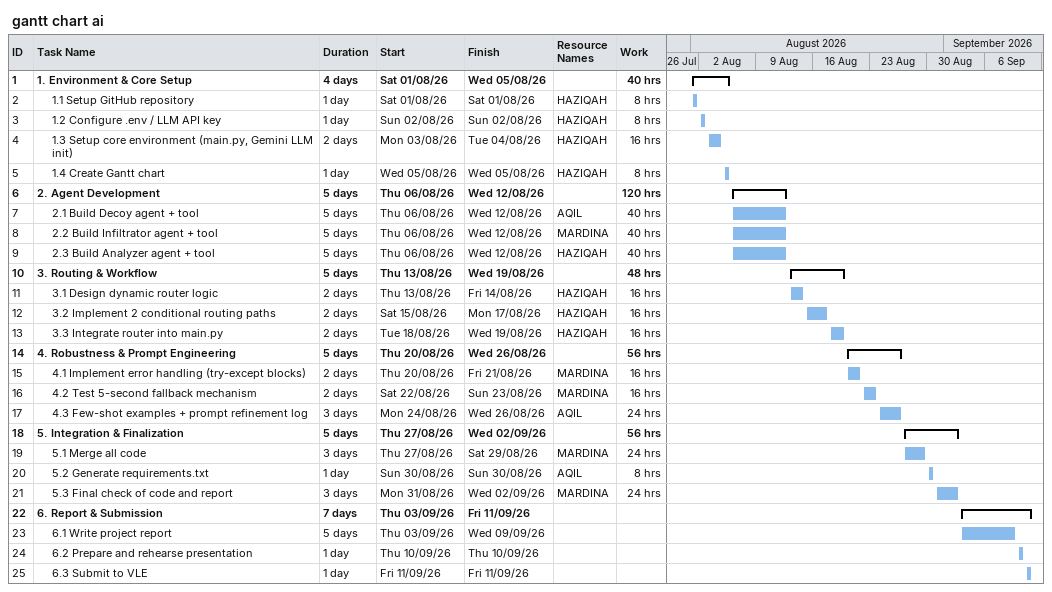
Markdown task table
gantt chart ai

| ID | Level | Task | Duration | Start | Finish | Resources | Work (h) |
|---|---|---|---|---|---|---|---|
| 1 | 1 | **1. Environment & Core Setup** | 4d | 2026-08-01 | 2026-08-05 |  | 40 |
| 2 | 2 | 1.1 Setup GitHub repository | 1d | 2026-08-01 | 2026-08-01 | HAZIQAH | 8 |
| 3 | 2 | 1.2 Configure .env / LLM API key | 1d | 2026-08-02 | 2026-08-02 | HAZIQAH | 8 |
| 4 | 2 | 1.3 Setup core environment (main.py, Gemini LLM init) | 2d | 2026-08-03 | 2026-08-04 | HAZIQAH | 16 |
| 5 | 2 | 1.4 Create Gantt chart | 1d | 2026-08-05 | 2026-08-05 | HAZIQAH | 8 |
| 6 | 1 | **2. Agent Development** | 5d | 2026-08-06 | 2026-08-12 |  | 120 |
| 7 | 2 | 2.1 Build Decoy agent + tool | 5d | 2026-08-06 | 2026-08-12 | AQIL | 40 |
| 8 | 2 | 2.2 Build Infiltrator agent + tool | 5d | 2026-08-06 | 2026-08-12 | MARDINA | 40 |
| 9 | 2 | 2.3 Build Analyzer agent + tool | 5d | 2026-08-06 | 2026-08-12 | HAZIQAH | 40 |
| 10 | 1 | **3. Routing & Workflow** | 5d | 2026-08-13 | 2026-08-19 |  | 48 |
| 11 | 2 | 3.1 Design dynamic router logic | 2d | 2026-08-13 | 2026-08-14 | HAZIQAH | 16 |
| 12 | 2 | 3.2 Implement 2 conditional routing paths | 2d | 2026-08-15 | 2026-08-17 | HAZIQAH | 16 |
| 13 | 2 | 3.3 Integrate router into main.py | 2d | 2026-08-18 | 2026-08-19 | HAZIQAH | 16 |
| 14 | 1 | **4. Robustness & Prompt Engineering** | 5d | 2026-08-20 | 2026-08-26 |  | 56 |
| 15 | 2 | 4.1 Implement error handling (try-except blocks) | 2d | 2026-08-20 | 2026-08-21 | MARDINA | 16 |
| 16 | 2 | 4.2 Test 5-second fallback mechanism | 2d | 2026-08-22 | 2026-08-23 | MARDINA | 16 |
| 17 | 2 | 4.3 Few-shot examples + prompt refinement log | 3d | 2026-08-24 | 2026-08-26 | AQIL | 24 |
| 18 | 1 | **5. Integration & Finalization** | 5d | 2026-08-27 | 2026-09-02 |  | 56 |
| 19 | 2 | 5.1 Merge all code | 3d | 2026-08-27 | 2026-08-29 | MARDINA | 24 |
| 20 | 2 | 5.2 Generate requirements.txt | 1d | 2026-08-30 | 2026-08-30 | AQIL | 8 |
| 21 | 2 | 5.3 Final check of code and report | 3d | 2026-08-31 | 2026-09-02 | MARDINA | 24 |
| 22 | 1 | **6. Report & Submission** | 7d | 2026-09-03 | 2026-09-11 |  |  |
| 23 | 2 | 6.1 Write project report | 5d | 2026-09-03 | 2026-09-09 |  |  |
| 24 | 2 | 6.2 Prepare and rehearse presentation | 1d | 2026-09-10 | 2026-09-10 |  |  |
| 25 | 2 | 6.3 Submit to VLE | 1d | 2026-09-11 | 2026-09-11 |  |  |
